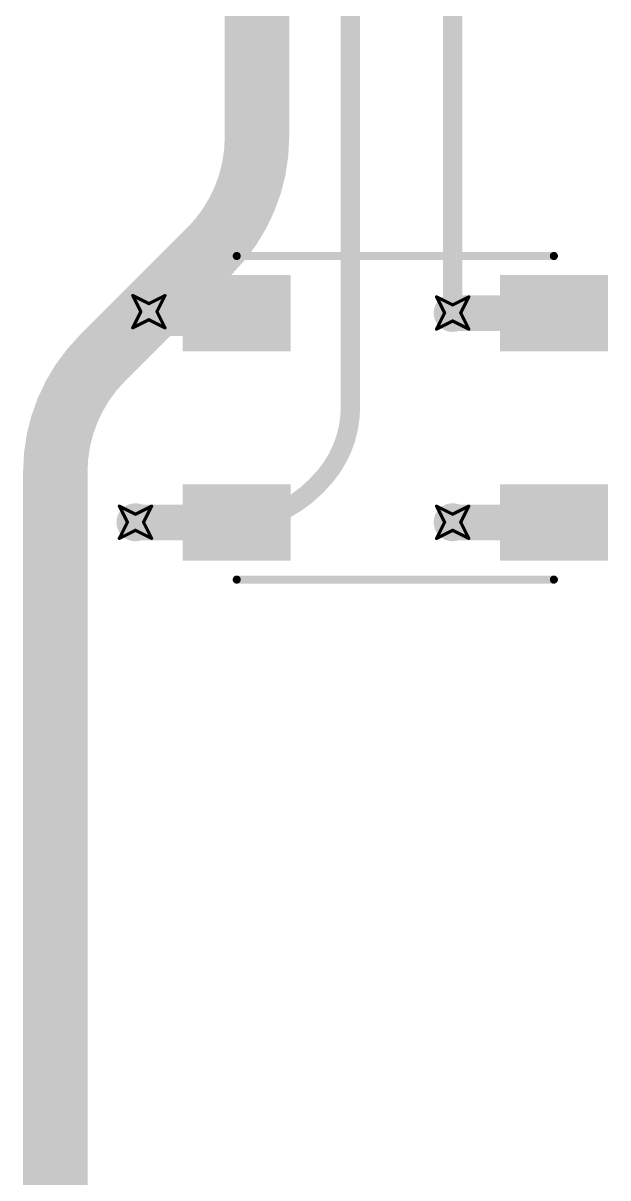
# Model space of a CAD drawing. Header units: inches. Extents: x -11 to 1110, y -7 to 455.
# Drawn here: x 678.21 to 687.43, y 66.08 to 84.28 of the extents above; entities that cross this region are included whole.
import ezdxf

# ---------------------------------------------------------------- set-up
doc = ezdxf.new("R2010")
doc.units = ezdxf.units.IN
for name, color, linetype in [('Bottom Layer', 5, 'Continuous'), ('Drill Drawing', 1, 'Continuous'), ('Top Layer', 1, 'Continuous'), ('Top Overlay', 2, 'Continuous'), ('Top Paste', 8, 'Continuous'), ('Top Solder', 216, 'Continuous'), ('Via Holes', 16, 'Continuous')]:
    doc.layers.add(name, color=color, linetype=linetype)

# ---------------------------------------------------------------- blocks, each defined once
blk = doc.blocks.new('WS2812B_B_W_3')
at = {"layer": 'Top Layer'}
for points in [[(-3.25, 2.15), (-1.75, 2.15), (-1.75, 1.15), (-3.25, 1.15)], [(3.25, 1.15), (1.75, 1.15), (1.75, 2.15), (3.25, 2.15)], [(-3.25, -1.15), (-1.75, -1.15), (-1.75, -2.15), (-3.25, -2.15)], [(1.75, -1.15), (3.25, -1.15), (3.25, -2.15), (1.75, -2.15)]]:
    blk.add_hatch(color=1, dxfattribs=at).paths.add_polyline_path(points)
at = {"layer": 'Top Paste'}
for points in [[(-3.25, 2.15), (-1.75, 2.15), (-1.75, 1.15), (-3.25, 1.15)], [(3.25, 1.15), (1.75, 1.15), (1.75, 2.15), (3.25, 2.15)], [(-3.25, -1.15), (-1.75, -1.15), (-1.75, -2.15), (-3.25, -2.15)], [(1.75, -1.15), (3.25, -1.15), (3.25, -2.15), (1.75, -2.15)]]:
    blk.add_hatch(color=8, dxfattribs=at).paths.add_polyline_path(points)
at = {"layer": 'Top Solder'}
for points in [[(-3.352, 2.252), (-1.648, 2.252), (-1.648, 1.048), (-3.352, 1.048)], [(3.352, 1.048), (1.648, 1.048), (1.648, 2.252), (3.352, 2.252)], [(-3.352, -1.048), (-1.648, -1.048), (-1.648, -2.252), (-3.352, -2.252)], [(1.648, -1.048), (3.352, -1.048), (3.352, -2.252), (1.648, -2.252)]]:
    blk.add_hatch(color=216, dxfattribs=at).paths.add_polyline_path(points)
at = {"layer": 'Top Overlay'}
for points in [[(-2.5, 2.551, 0.127, 0.127, 0), (2.5, 2.551, 0.127, 0.127, 0)], [(-3.556, 1.549, 0.254, 0.254, 0), (-3.556, 1.803, 0.254, 0.254, 0)], [(-3.556, 1.803, 0.254, 0.254, 0), (-3.429, 1.676, 0.254, 0.254, 0)], [(-3.556, 1.549, 0.254, 0.254, 0), (-3.429, 1.676, 0.254, 0.254, 0)], [(-2.5, -2.551, 0.127, 0.127, 0), (2.5, -2.551, 0.127, 0.127, 0)]]:
    blk.add_lwpolyline(points, format="xyseb", dxfattribs=at)
for points in [[(-2.532, 2.551, 0.0635, 0.0635, 1), (-2.468, 2.551, 0.0635, 0.0635, 1)], [(2.468, 2.551, 0.0635, 0.0635, 1), (2.532, 2.551, 0.0635, 0.0635, 1)], [(-3.619, 1.803, 0.127, 0.127, 1), (-3.493, 1.803, 0.127, 0.127, 1)], [(-3.619, 1.803, 0.127, 0.127, 1), (-3.493, 1.803, 0.127, 0.127, 1)], [(-3.619, 1.549, 0.127, 0.127, 1), (-3.493, 1.549, 0.127, 0.127, 1)], [(-3.619, 1.549, 0.127, 0.127, 1), (-3.493, 1.549, 0.127, 0.127, 1)], [(-3.493, 1.676, 0.127, 0.127, 1), (-3.365, 1.676, 0.127, 0.127, 1)], [(-3.493, 1.676, 0.127, 0.127, 1), (-3.365, 1.676, 0.127, 0.127, 1)], [(-2.532, -2.551, 0.0635, 0.0635, 1), (-2.468, -2.551, 0.0635, 0.0635, 1)], [(2.468, -2.551, 0.0635, 0.0635, 1), (2.532, -2.551, 0.0635, 0.0635, 1)]]:
    blk.add_lwpolyline(points, format="xyseb", close=True, dxfattribs=at)

msp = doc.modelspace()

# ---------------------------------------------------------------- hatches: boundary and pattern name
at = {"layer": 'Bottom Layer'}
h = msp.add_hatch(color=5, dxfattribs=at)
edge = h.paths.add_edge_path()
edge.add_arc((680.191, 79.734), 0.3, 0, 360)
h = msp.add_hatch(color=5, dxfattribs=at)
edge = h.paths.add_edge_path()
edge.add_arc((684.98, 79.714), 0.3, 0, 360)
h = msp.add_hatch(color=5, dxfattribs=at)
edge = h.paths.add_edge_path()
edge.add_arc((679.98, 76.414), 0.3, 0, 360)
h = msp.add_hatch(color=5, dxfattribs=at)
edge = h.paths.add_edge_path()
edge.add_arc((684.98, 76.414), 0.3, 0, 360)
at = {"layer": 'Top Layer'}
h = msp.add_hatch(color=1, dxfattribs=at)
edge = h.paths.add_edge_path()
edge.add_arc((680.191, 79.734), 0.3, 0, 360)
h = msp.add_hatch(color=1, dxfattribs=at)
edge = h.paths.add_edge_path()
edge.add_arc((684.98, 79.714), 0.3, 0, 360)
h = msp.add_hatch(color=1, dxfattribs=at)
edge = h.paths.add_edge_path()
edge.add_arc((679.98, 76.414), 0.3, 0, 360)
h = msp.add_hatch(color=1, dxfattribs=at)
edge = h.paths.add_edge_path()
edge.add_arc((684.98, 76.414), 0.3, 0, 360)
at = {"layer": 'Via Holes'}
h = msp.add_hatch(color=7, dxfattribs=at)
edge = h.paths.add_edge_path()
edge.add_arc((680.191, 79.734), 0.15, 0, 360)
h = msp.add_hatch(color=7, dxfattribs=at)
edge = h.paths.add_edge_path()
edge.add_arc((684.98, 79.714), 0.15, 0, 360)
h = msp.add_hatch(color=7, dxfattribs=at)
edge = h.paths.add_edge_path()
edge.add_arc((679.98, 76.414), 0.15, 0, 360)
h = msp.add_hatch(color=7, dxfattribs=at)
edge = h.paths.add_edge_path()
edge.add_arc((684.98, 76.414), 0.15, 0, 360)

# ---------------------------------------------------------------- linework, layer by layer
at = {"layer": 'Bottom Layer'}
for points in [[(681.896, 82.491, 1.016, 1.016, 0), (681.896, 97.527, 1.016, 1.016, 0)], [(683.369, 78.232, 0.305, 0.305, 0), (683.369, 96.193, 0.305, 0.305, 0)], [(684.98, 79.714, 0.305, 0.305, 0), (684.98, 94.23, 0.305, 0.305, 0)], [(681.896, 82.491, 1.016, 1.016, -0.198912), (681.152, 80.695, 1.016, 1.016, 0)], [(680.191, 79.734, 1.016, 1.016, 0), (681.152, 80.695, 1.016, 1.016, 0)], [(679.46, 79.003, 1.016, 1.016, 0), (680.191, 79.734, 1.016, 1.016, 0)], [(678.716, 77.207, 1.016, 1.016, -0.198912), (679.46, 79.003, 1.016, 1.016, 0)], [(683.369, 78.232, 0.305, 0.305, -0.198912), (682.871, 77.031, 0.305, 0.305, 0)], [(678.716, 62.765, 1.016, 1.016, 0), (678.716, 77.207, 1.016, 1.016, 0)], [(682.803, 76.962, 0.305, 0.305, -0.198912), (681.48, 76.414, 0.305, 0.305, 0)], [(682.803, 76.962, 0.305, 0.305, 0), (682.871, 77.031, 0.305, 0.305, 0)], [(679.98, 76.414, 0.305, 0.305, 0), (681.48, 76.414, 0.305, 0.305, 0)]]:
    msp.add_lwpolyline(points, format="xyseb", dxfattribs=at)
for points in [[(681.642, 82.491, 0.508, 0.508, 1), (682.15, 82.491, 0.508, 0.508, 1)], [(681.642, 82.491, 0.508, 0.508, 1), (682.15, 82.491, 0.508, 0.508, 1)], [(680.898, 80.695, 0.508, 0.508, 1), (681.406, 80.695, 0.508, 0.508, 1)], [(680.898, 80.695, 0.508, 0.508, 1), (681.406, 80.695, 0.508, 0.508, 1)], [(679.937, 79.734, 0.508, 0.508, 1), (680.445, 79.734, 0.508, 0.508, 1)], [(679.937, 79.734, 0.508, 0.508, 1), (680.445, 79.734, 0.508, 0.508, 1)], [(684.904, 79.714, 0.152, 0.152, 1), (685.056, 79.714, 0.152, 0.152, 1)], [(679.206, 79.003, 0.508, 0.508, 1), (679.714, 79.003, 0.508, 0.508, 1)], [(679.206, 79.003, 0.508, 0.508, 1), (679.714, 79.003, 0.508, 0.508, 1)], [(683.293, 78.232, 0.152, 0.152, 1), (683.445, 78.232, 0.152, 0.152, 1)], [(683.293, 78.232, 0.152, 0.152, 1), (683.445, 78.232, 0.152, 0.152, 1)], [(678.462, 77.207, 0.508, 0.508, 1), (678.97, 77.207, 0.508, 0.508, 1)], [(678.462, 77.207, 0.508, 0.508, 1), (678.97, 77.207, 0.508, 0.508, 1)], [(682.727, 76.962, 0.152, 0.152, 1), (682.879, 76.962, 0.152, 0.152, 1)], [(682.727, 76.962, 0.152, 0.152, 1), (682.879, 76.962, 0.152, 0.152, 1)], [(682.795, 77.031, 0.152, 0.152, 1), (682.948, 77.031, 0.152, 0.152, 1)], [(682.795, 77.031, 0.152, 0.152, 1), (682.948, 77.031, 0.152, 0.152, 1)], [(679.904, 76.414, 0.152, 0.152, 1), (680.056, 76.414, 0.152, 0.152, 1)], [(681.404, 76.414, 0.152, 0.152, 1), (681.556, 76.414, 0.152, 0.152, 1)], [(681.404, 76.414, 0.152, 0.152, 1), (681.556, 76.414, 0.152, 0.152, 1)]]:
    msp.add_lwpolyline(points, format="xyseb", close=True, dxfattribs=at)
at = {"layer": 'Drill Drawing'}
for points in [[(679.937, 79.988, 0.0508, 0.0508, 0), (680.191, 79.861, 0.0508, 0.0508, 0)], [(679.937, 79.988, 0.0508, 0.0508, 0), (680.064, 79.734, 0.0508, 0.0508, 0)], [(680.191, 79.861, 0.0508, 0.0508, 0), (680.445, 79.988, 0.0508, 0.0508, 0)], [(680.318, 79.734, 0.0508, 0.0508, 0), (680.445, 79.988, 0.0508, 0.0508, 0)], [(684.726, 79.968, 0.0508, 0.0508, 0), (684.98, 79.841, 0.0508, 0.0508, 0)], [(684.726, 79.968, 0.0508, 0.0508, 0), (684.853, 79.714, 0.0508, 0.0508, 0)], [(684.98, 79.841, 0.0508, 0.0508, 0), (685.234, 79.968, 0.0508, 0.0508, 0)], [(685.107, 79.714, 0.0508, 0.0508, 0), (685.234, 79.968, 0.0508, 0.0508, 0)], [(679.937, 79.48, 0.0508, 0.0508, 0), (680.064, 79.734, 0.0508, 0.0508, 0)], [(680.318, 79.734, 0.0508, 0.0508, 0), (680.445, 79.48, 0.0508, 0.0508, 0)], [(679.937, 79.48, 0.0508, 0.0508, 0), (680.191, 79.607, 0.0508, 0.0508, 0)], [(680.191, 79.607, 0.0508, 0.0508, 0), (680.445, 79.48, 0.0508, 0.0508, 0)], [(684.726, 79.46, 0.0508, 0.0508, 0), (684.853, 79.714, 0.0508, 0.0508, 0)], [(684.726, 79.46, 0.0508, 0.0508, 0), (684.98, 79.587, 0.0508, 0.0508, 0)], [(684.98, 79.587, 0.0508, 0.0508, 0), (685.234, 79.46, 0.0508, 0.0508, 0)], [(685.107, 79.714, 0.0508, 0.0508, 0), (685.234, 79.46, 0.0508, 0.0508, 0)], [(679.726, 76.668, 0.0508, 0.0508, 0), (679.98, 76.541, 0.0508, 0.0508, 0)], [(679.726, 76.668, 0.0508, 0.0508, 0), (679.853, 76.414, 0.0508, 0.0508, 0)], [(679.98, 76.541, 0.0508, 0.0508, 0), (680.234, 76.668, 0.0508, 0.0508, 0)], [(680.107, 76.414, 0.0508, 0.0508, 0), (680.234, 76.668, 0.0508, 0.0508, 0)], [(684.726, 76.668, 0.0508, 0.0508, 0), (684.98, 76.541, 0.0508, 0.0508, 0)], [(684.726, 76.668, 0.0508, 0.0508, 0), (684.853, 76.414, 0.0508, 0.0508, 0)], [(684.98, 76.541, 0.0508, 0.0508, 0), (685.234, 76.668, 0.0508, 0.0508, 0)], [(685.107, 76.414, 0.0508, 0.0508, 0), (685.234, 76.668, 0.0508, 0.0508, 0)], [(679.726, 76.16, 0.0508, 0.0508, 0), (679.853, 76.414, 0.0508, 0.0508, 0)], [(679.726, 76.16, 0.0508, 0.0508, 0), (679.98, 76.287, 0.0508, 0.0508, 0)], [(679.98, 76.287, 0.0508, 0.0508, 0), (680.234, 76.16, 0.0508, 0.0508, 0)], [(680.107, 76.414, 0.0508, 0.0508, 0), (680.234, 76.16, 0.0508, 0.0508, 0)], [(684.726, 76.16, 0.0508, 0.0508, 0), (684.853, 76.414, 0.0508, 0.0508, 0)], [(684.726, 76.16, 0.0508, 0.0508, 0), (684.98, 76.287, 0.0508, 0.0508, 0)], [(684.98, 76.287, 0.0508, 0.0508, 0), (685.234, 76.16, 0.0508, 0.0508, 0)], [(685.107, 76.414, 0.0508, 0.0508, 0), (685.234, 76.16, 0.0508, 0.0508, 0)]]:
    msp.add_lwpolyline(points, format="xyseb", dxfattribs=at)
for points in [[(679.924, 79.988, 0.0254, 0.0254, 1), (679.95, 79.988, 0.0254, 0.0254, 1)], [(679.924, 79.988, 0.0254, 0.0254, 1), (679.95, 79.988, 0.0254, 0.0254, 1)], [(680.432, 79.988, 0.0254, 0.0254, 1), (680.458, 79.988, 0.0254, 0.0254, 1)], [(680.432, 79.988, 0.0254, 0.0254, 1), (680.458, 79.988, 0.0254, 0.0254, 1)], [(684.713, 79.968, 0.0254, 0.0254, 1), (684.739, 79.968, 0.0254, 0.0254, 1)], [(684.713, 79.968, 0.0254, 0.0254, 1), (684.739, 79.968, 0.0254, 0.0254, 1)], [(685.221, 79.968, 0.0254, 0.0254, 1), (685.247, 79.968, 0.0254, 0.0254, 1)], [(685.221, 79.968, 0.0254, 0.0254, 1), (685.247, 79.968, 0.0254, 0.0254, 1)], [(680.051, 79.734, 0.0254, 0.0254, 1), (680.077, 79.734, 0.0254, 0.0254, 1)], [(680.051, 79.734, 0.0254, 0.0254, 1), (680.077, 79.734, 0.0254, 0.0254, 1)], [(680.178, 79.861, 0.0254, 0.0254, 1), (680.204, 79.861, 0.0254, 0.0254, 1)], [(680.178, 79.861, 0.0254, 0.0254, 1), (680.204, 79.861, 0.0254, 0.0254, 1)], [(680.305, 79.734, 0.0254, 0.0254, 1), (680.331, 79.734, 0.0254, 0.0254, 1)], [(680.305, 79.734, 0.0254, 0.0254, 1), (680.331, 79.734, 0.0254, 0.0254, 1)], [(684.967, 79.841, 0.0254, 0.0254, 1), (684.993, 79.841, 0.0254, 0.0254, 1)], [(684.967, 79.841, 0.0254, 0.0254, 1), (684.993, 79.841, 0.0254, 0.0254, 1)], [(680.178, 79.607, 0.0254, 0.0254, 1), (680.204, 79.607, 0.0254, 0.0254, 1)], [(680.178, 79.607, 0.0254, 0.0254, 1), (680.204, 79.607, 0.0254, 0.0254, 1)], [(684.84, 79.714, 0.0254, 0.0254, 1), (684.866, 79.714, 0.0254, 0.0254, 1)], [(684.84, 79.714, 0.0254, 0.0254, 1), (684.866, 79.714, 0.0254, 0.0254, 1)], [(684.967, 79.587, 0.0254, 0.0254, 1), (684.993, 79.587, 0.0254, 0.0254, 1)], [(684.967, 79.587, 0.0254, 0.0254, 1), (684.993, 79.587, 0.0254, 0.0254, 1)], [(685.094, 79.714, 0.0254, 0.0254, 1), (685.12, 79.714, 0.0254, 0.0254, 1)], [(685.094, 79.714, 0.0254, 0.0254, 1), (685.12, 79.714, 0.0254, 0.0254, 1)], [(679.924, 79.48, 0.0254, 0.0254, 1), (679.95, 79.48, 0.0254, 0.0254, 1)], [(679.924, 79.48, 0.0254, 0.0254, 1), (679.95, 79.48, 0.0254, 0.0254, 1)], [(680.432, 79.48, 0.0254, 0.0254, 1), (680.458, 79.48, 0.0254, 0.0254, 1)], [(680.432, 79.48, 0.0254, 0.0254, 1), (680.458, 79.48, 0.0254, 0.0254, 1)], [(684.713, 79.46, 0.0254, 0.0254, 1), (684.739, 79.46, 0.0254, 0.0254, 1)], [(684.713, 79.46, 0.0254, 0.0254, 1), (684.739, 79.46, 0.0254, 0.0254, 1)], [(685.221, 79.46, 0.0254, 0.0254, 1), (685.247, 79.46, 0.0254, 0.0254, 1)], [(685.221, 79.46, 0.0254, 0.0254, 1), (685.247, 79.46, 0.0254, 0.0254, 1)], [(679.713, 76.668, 0.0254, 0.0254, 1), (679.739, 76.668, 0.0254, 0.0254, 1)], [(679.713, 76.668, 0.0254, 0.0254, 1), (679.739, 76.668, 0.0254, 0.0254, 1)], [(680.221, 76.668, 0.0254, 0.0254, 1), (680.247, 76.668, 0.0254, 0.0254, 1)], [(680.221, 76.668, 0.0254, 0.0254, 1), (680.247, 76.668, 0.0254, 0.0254, 1)], [(684.713, 76.668, 0.0254, 0.0254, 1), (684.739, 76.668, 0.0254, 0.0254, 1)], [(684.713, 76.668, 0.0254, 0.0254, 1), (684.739, 76.668, 0.0254, 0.0254, 1)], [(685.221, 76.668, 0.0254, 0.0254, 1), (685.247, 76.668, 0.0254, 0.0254, 1)], [(685.221, 76.668, 0.0254, 0.0254, 1), (685.247, 76.668, 0.0254, 0.0254, 1)], [(679.967, 76.541, 0.0254, 0.0254, 1), (679.993, 76.541, 0.0254, 0.0254, 1)], [(679.967, 76.541, 0.0254, 0.0254, 1), (679.993, 76.541, 0.0254, 0.0254, 1)], [(684.967, 76.541, 0.0254, 0.0254, 1), (684.993, 76.541, 0.0254, 0.0254, 1)], [(684.967, 76.541, 0.0254, 0.0254, 1), (684.993, 76.541, 0.0254, 0.0254, 1)], [(679.84, 76.414, 0.0254, 0.0254, 1), (679.866, 76.414, 0.0254, 0.0254, 1)], [(679.84, 76.414, 0.0254, 0.0254, 1), (679.866, 76.414, 0.0254, 0.0254, 1)], [(679.967, 76.287, 0.0254, 0.0254, 1), (679.993, 76.287, 0.0254, 0.0254, 1)], [(679.967, 76.287, 0.0254, 0.0254, 1), (679.993, 76.287, 0.0254, 0.0254, 1)], [(680.094, 76.414, 0.0254, 0.0254, 1), (680.12, 76.414, 0.0254, 0.0254, 1)], [(680.094, 76.414, 0.0254, 0.0254, 1), (680.12, 76.414, 0.0254, 0.0254, 1)], [(684.84, 76.414, 0.0254, 0.0254, 1), (684.866, 76.414, 0.0254, 0.0254, 1)], [(684.84, 76.414, 0.0254, 0.0254, 1), (684.866, 76.414, 0.0254, 0.0254, 1)], [(684.967, 76.287, 0.0254, 0.0254, 1), (684.993, 76.287, 0.0254, 0.0254, 1)], [(684.967, 76.287, 0.0254, 0.0254, 1), (684.993, 76.287, 0.0254, 0.0254, 1)], [(685.094, 76.414, 0.0254, 0.0254, 1), (685.12, 76.414, 0.0254, 0.0254, 1)], [(685.094, 76.414, 0.0254, 0.0254, 1), (685.12, 76.414, 0.0254, 0.0254, 1)], [(679.713, 76.16, 0.0254, 0.0254, 1), (679.739, 76.16, 0.0254, 0.0254, 1)], [(679.713, 76.16, 0.0254, 0.0254, 1), (679.739, 76.16, 0.0254, 0.0254, 1)], [(680.221, 76.16, 0.0254, 0.0254, 1), (680.247, 76.16, 0.0254, 0.0254, 1)], [(680.221, 76.16, 0.0254, 0.0254, 1), (680.247, 76.16, 0.0254, 0.0254, 1)], [(684.713, 76.16, 0.0254, 0.0254, 1), (684.739, 76.16, 0.0254, 0.0254, 1)], [(684.713, 76.16, 0.0254, 0.0254, 1), (684.739, 76.16, 0.0254, 0.0254, 1)], [(685.221, 76.16, 0.0254, 0.0254, 1), (685.247, 76.16, 0.0254, 0.0254, 1)], [(685.221, 76.16, 0.0254, 0.0254, 1), (685.247, 76.16, 0.0254, 0.0254, 1)]]:
    msp.add_lwpolyline(points, format="xyseb", close=True, dxfattribs=at)
at = {"layer": 'Top Layer'}
for points in [[(680.191, 79.731, 0.762, 0.762, 0), (681.787, 79.731, 0.762, 0.762, 0)], [(684.98, 79.711, 0.559, 0.559, 0), (686.576, 79.711, 0.559, 0.559, 0)], [(679.98, 76.411, 0.559, 0.559, 0), (681.576, 76.411, 0.559, 0.559, 0)], [(684.98, 76.411, 0.559, 0.559, 0), (686.576, 76.411, 0.559, 0.559, 0)]]:
    msp.add_lwpolyline(points, format="xyseb", dxfattribs=at)
for points in [[(680.001, 79.731, 0.381, 0.381, 1), (680.382, 79.731, 0.381, 0.381, 1)], [(681.596, 79.731, 0.381, 0.381, 1), (681.977, 79.731, 0.381, 0.381, 1)], [(684.84, 79.711, 0.279, 0.279, 1), (685.12, 79.711, 0.279, 0.279, 1)], [(686.436, 79.711, 0.279, 0.279, 1), (686.715, 79.711, 0.279, 0.279, 1)], [(679.84, 76.411, 0.279, 0.279, 1), (680.12, 76.411, 0.279, 0.279, 1)], [(681.436, 76.411, 0.279, 0.279, 1), (681.715, 76.411, 0.279, 0.279, 1)], [(684.84, 76.411, 0.279, 0.279, 1), (685.12, 76.411, 0.279, 0.279, 1)], [(686.436, 76.411, 0.279, 0.279, 1), (686.715, 76.411, 0.279, 0.279, 1)]]:
    msp.add_lwpolyline(points, format="xyseb", close=True, dxfattribs=at)

# ---------------------------------------------------------------- block references
msp.add_blockref('WS2812B_B_W_3', (684.076, 78.061))

doc.saveas('drawing.dxf')
